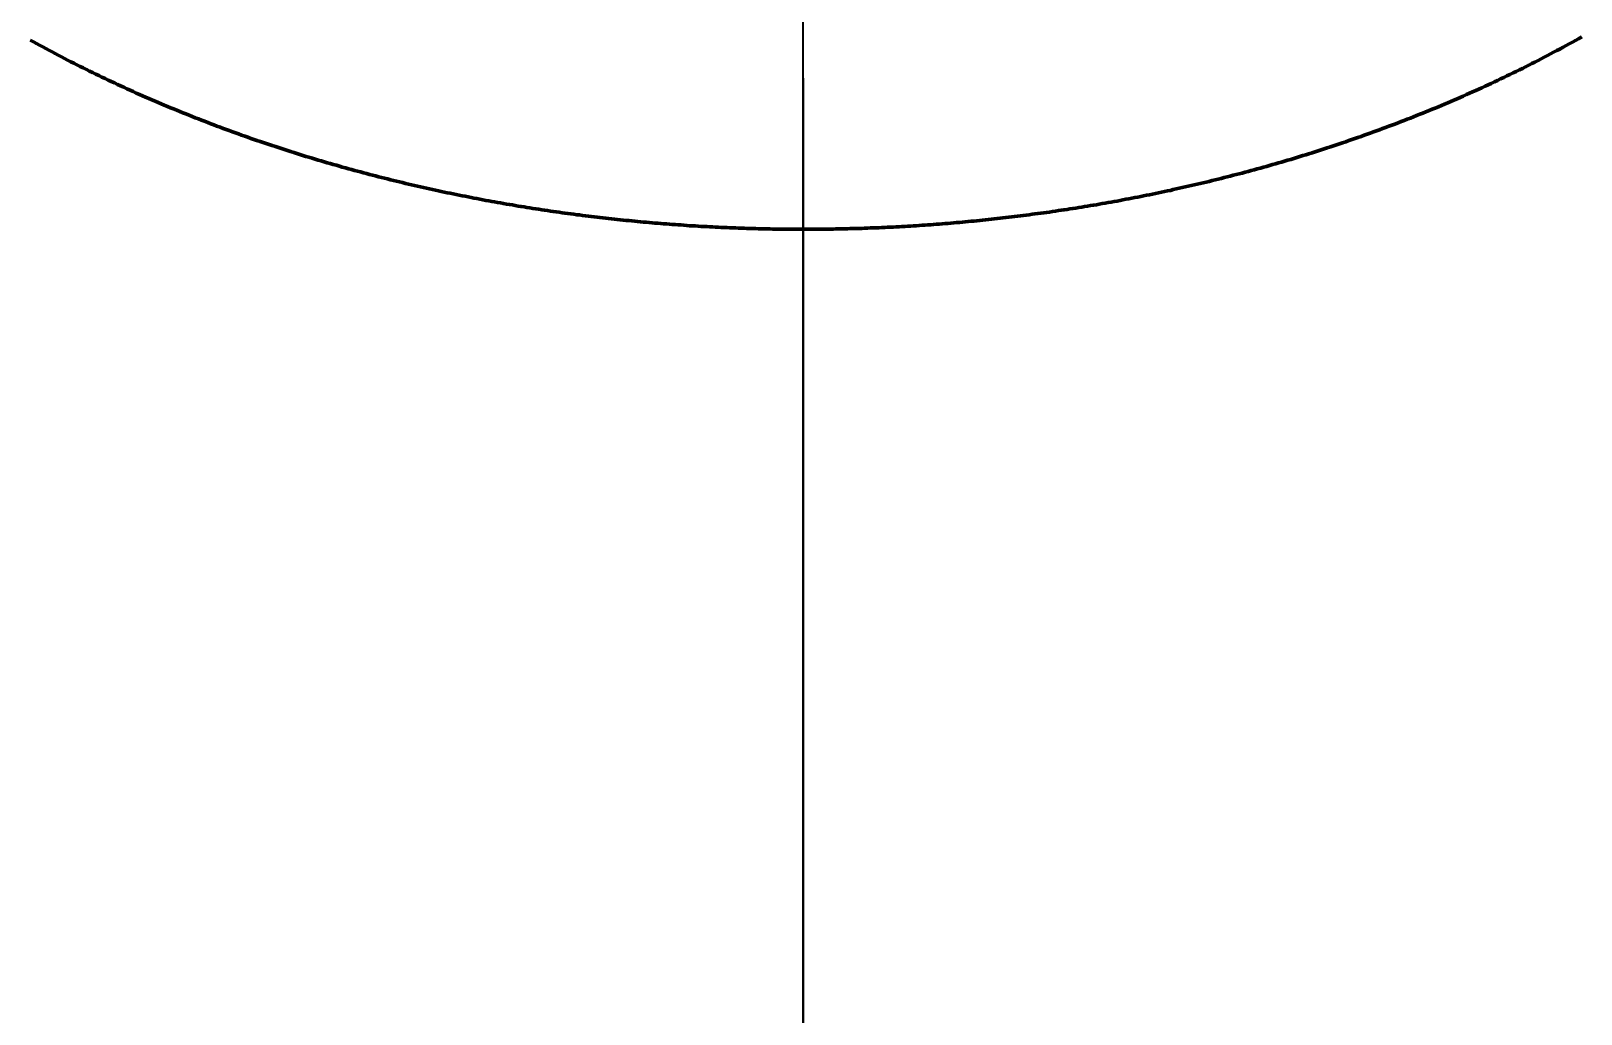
# Model space of a CAD drawing. Header units: millimetres. Extents: x 0 to 1682, y 0 to 1188.
# Drawn here: x 1149.33 to 1165.44, y 762.21 to 772.42 of the extents above; entities that cross this region are included whole.
import ezdxf

# ---------------------------------------------------------------- set-up
doc = ezdxf.new("R2010")
doc.units = ezdxf.units.MM
doc.linetypes.add('ACAD_ISO10W100', pattern=[18, 12, -3, 0, -3])
doc.layers.get('Defpoints').update_dxf_attribs({"lineweight": 50})
for name, color, linetype, lineweight in [('中心线', 20, 'ACAD_ISO10W100', 25), ('尺寸', 7, 'Continuous', 25), ('粗实线', 7, 'Continuous', 50)]:
    doc.layers.add(name, color=color, linetype=linetype, lineweight=lineweight)
doc.styles.add('gbeitc', font='gbeitc.shx', dxfattribs={"bigfont": 'gbcbig.shx'})
doc.dimstyles.new('gbeitc', dxfattribs={"dimtxt": 5, "dimasz": 3.125, "dimexe": 1.25, "dimexo": 0.625, "dimtad": 1, "dimdec": 0, "dimdsep": 46, "dimtxsty": 'gbeitc', "dimcen": 2.5, "dimadec": 0, "dimazin": 0, "dimtfac": 1, "dimtdec": 3, "dimtmove": 0, "dimatfit": 3, "dimfxl": 1, "dimarcsym": 0})

# ---------------------------------------------------------------- blocks, each defined once
blk = doc.blocks.new('*D8')
at = {"layer": 'Defpoints', "color": 0, "lineweight": 25, "transparency": 16777216}
for p in [(967.352, 871.547), (1399.352, 871.547), (1399.352, 642.292)]:
    blk.add_point(p, dxfattribs=at)
at = {"layer": '尺寸', "color": 0, "lineweight": -2, "transparency": 16777216}
for p, q in [((967.352, 870.922), (967.352, 641.042)), ((1399.352, 870.922), (1399.352, 641.042)), ((970.477, 642.292), (1396.227, 642.292))]:
    blk.add_line(p, q, dxfattribs=at)
at = {"layer": '尺寸', "color": 0, "lineweight": 25, "transparency": 16777216}
for points in [[(970.477, 642.812), (970.477, 641.771), (967.352, 642.292)], [(1396.227, 642.812), (1396.227, 641.771), (1399.352, 642.292)]]:
    blk.add_solid(points, dxfattribs=at)
at = {"layer": '尺寸', "color": 0, "transparency": 16777216, "insert": (1183.352, 646.417), "char_height": 7, "attachment_point": 5, "style": 'gbeitc'}
blk.add_mtext('432', dxfattribs=at)

msp = doc.modelspace()

# ---------------------------------------------------------------- linework, layer by layer
at = {"layer": '中心线'}
for p, q in [((1157.352, 1043.433), (1157.352, 677.292)), ((1157.352, 742.758), (1157.352, 802.871))]:
    msp.add_line(p, q, dxfattribs=at)
at = {"layer": '粗实线'}
msp.add_lwpolyline([(1149.318, 772.33), (1149.351, 772.312), (1149.383, 772.294), (1149.415, 772.277), (1149.448, 772.259), (1149.48, 772.241), (1149.513, 772.224), (1149.545, 772.207), (1149.577, 772.19), (1149.61, 772.173), (1149.642, 772.156), (1149.675, 772.139), (1149.707, 772.122), (1149.74, 772.105), (1149.772, 772.089), (1149.804, 772.073), (1149.837, 772.056), (1149.869, 772.04), (1149.902, 772.024), (1149.934, 772.008), (1149.967, 771.992), (1149.999, 771.976), (1150.032, 771.961), (1150.064, 771.945), (1150.096, 771.93), (1150.129, 771.914), (1150.161, 771.899), (1150.194, 771.884), (1150.226, 771.869), (1150.258, 771.854), (1150.291, 771.839), (1150.323, 771.824), (1150.356, 771.809), (1150.388, 771.795), (1150.42, 771.78), (1150.453, 771.766), (1150.485, 771.752), (1150.517, 771.737), (1150.55, 771.723), (1150.582, 771.709), (1150.615, 771.695), (1150.647, 771.682), (1150.679, 771.668), (1150.711, 771.654), (1150.744, 771.641), (1150.776, 771.627), (1150.808, 771.614), (1150.841, 771.601), (1150.873, 771.588), (1150.905, 771.575), (1150.937, 771.562), (1150.97, 771.549), (1151.002, 771.536), (1151.034, 771.523), (1151.066, 771.511), (1151.098, 771.498), (1151.13, 771.486), (1151.163, 771.473), (1151.195, 771.461), (1151.227, 771.449), (1151.259, 771.437), (1151.291, 771.425), (1151.323, 771.413), (1151.355, 771.401), (1151.387, 771.389), (1151.419, 771.378), (1151.451, 771.366), (1151.483, 771.355), (1151.515, 771.343), (1151.547, 771.332), (1151.579, 771.321), (1151.611, 771.309), (1151.643, 771.298), (1151.675, 771.287), (1151.707, 771.276), (1151.739, 771.266), (1151.771, 771.255), (1151.803, 771.244), (1151.834, 771.234), (1151.866, 771.223), (1151.898, 771.213), (1151.93, 771.202), (1151.962, 771.192), (1151.993, 771.182), (1152.025, 771.172), (1152.057, 771.162), (1152.089, 771.152), (1152.12, 771.142), (1152.152, 771.132), (1152.184, 771.122), (1152.215, 771.113), (1152.247, 771.103), (1152.279, 771.093), (1152.31, 771.084), (1152.342, 771.075), (1152.373, 771.065), (1152.405, 771.056), (1152.436, 771.047), (1152.468, 771.038), (1152.5, 771.029), (1152.531, 771.02), (1152.562, 771.011), (1152.594, 771.002), (1152.625, 770.994), (1152.657, 770.985), (1152.688, 770.976), (1152.72, 770.968), (1152.751, 770.96), (1152.782, 770.951), (1152.814, 770.943), (1152.845, 770.935), (1152.876, 770.927), (1152.907, 770.918), (1152.939, 770.91), (1152.97, 770.902), (1153.001, 770.895), (1153.032, 770.887), (1153.064, 770.879), (1153.095, 770.871), (1153.126, 770.864), (1153.157, 770.856), (1153.188, 770.849), (1153.219, 770.841), (1153.25, 770.834), (1153.282, 770.827), (1153.313, 770.82), (1153.344, 770.812), (1153.375, 770.805), (1153.406, 770.798), (1153.437, 770.791), (1153.468, 770.784), (1153.499, 770.778), (1153.53, 770.771), (1153.561, 770.764), (1153.591, 770.758), (1153.622, 770.751), (1153.653, 770.744), (1153.684, 770.738), (1153.715, 770.732), (1153.746, 770.725), (1153.777, 770.719), (1153.807, 770.713), (1153.838, 770.707), (1153.869, 770.701), (1153.9, 770.695), (1153.93, 770.689), (1153.961, 770.683), (1153.992, 770.677), (1154.023, 770.671), (1154.053, 770.665), (1154.084, 770.66), (1154.115, 770.654), (1154.145, 770.649), (1154.176, 770.643), (1154.207, 770.638), (1154.237, 770.632), (1154.268, 770.627), (1154.298, 770.622), (1154.329, 770.617), (1154.359, 770.611), (1154.39, 770.606), (1154.42, 770.601), (1154.451, 770.596), (1154.481, 770.591), (1154.512, 770.587), (1154.542, 770.582), (1154.573, 770.577), (1154.603, 770.572), (1154.634, 770.568), (1154.664, 770.563), (1154.694, 770.559), (1154.725, 770.554), (1154.755, 770.55), (1154.785, 770.545), (1154.816, 770.541), (1154.846, 770.537), (1154.876, 770.533), (1154.907, 770.529), (1154.937, 770.524), (1154.967, 770.52), (1154.998, 770.516), (1155.028, 770.513), (1155.058, 770.509), (1155.088, 770.505), (1155.119, 770.501), (1155.149, 770.497), (1155.179, 770.494), (1155.209, 770.49), (1155.239, 770.487), (1155.27, 770.483), (1155.3, 770.48), (1155.33, 770.476), (1155.36, 770.473), (1155.39, 770.47), (1155.42, 770.467), (1155.45, 770.463), (1155.48, 770.46), (1155.511, 770.457), (1155.541, 770.454), (1155.571, 770.451), (1155.601, 770.448), (1155.631, 770.445), (1155.661, 770.443), (1155.691, 770.44), (1155.721, 770.437), (1155.751, 770.434), (1155.781, 770.432), (1155.811, 770.429), (1155.841, 770.427), (1155.871, 770.424), (1155.901, 770.422), (1155.931, 770.42), (1155.961, 770.417), (1155.991, 770.415), (1156.021, 770.413), (1156.051, 770.411), (1156.081, 770.409), (1156.111, 770.406), (1156.141, 770.404), (1156.17, 770.402), (1156.2, 770.401), (1156.23, 770.399), (1156.26, 770.397), (1156.29, 770.395), (1156.32, 770.393), (1156.35, 770.392), (1156.38, 770.39), (1156.41, 770.389), (1156.44, 770.387), (1156.469, 770.386), (1156.499, 770.384), (1156.529, 770.383), (1156.559, 770.382), (1156.589, 770.38), (1156.619, 770.379), (1156.648, 770.378), (1156.678, 770.377), (1156.708, 770.376), (1156.738, 770.375), (1156.768, 770.374), (1156.798, 770.373), (1156.827, 770.372), (1156.857, 770.371), (1156.887, 770.37), (1156.917, 770.37), (1156.947, 770.369), (1156.977, 770.368), (1157.006, 770.368), (1157.036, 770.367), (1157.066, 770.367), (1157.096, 770.366), (1157.126, 770.366), (1157.155, 770.365), (1157.185, 770.365), (1157.215, 770.365), (1157.245, 770.365), (1157.275, 770.365), (1157.304, 770.364), (1157.334, 770.364), (1157.364, 770.364), (1157.394, 770.364), (1157.424, 770.365), (1157.453, 770.365), (1157.483, 770.365), (1157.513, 770.365), (1157.543, 770.365), (1157.572, 770.366), (1157.602, 770.366), (1157.632, 770.367), (1157.662, 770.367), (1157.692, 770.368), (1157.722, 770.368), (1157.751, 770.369), (1157.781, 770.369), (1157.811, 770.37), (1157.841, 770.371), (1157.871, 770.372), (1157.9, 770.373), (1157.93, 770.373), (1157.96, 770.374), (1157.99, 770.375), (1158.02, 770.377), (1158.05, 770.378), (1158.079, 770.379), (1158.109, 770.38), (1158.139, 770.381), (1158.169, 770.383), (1158.199, 770.384), (1158.229, 770.385), (1158.259, 770.387), (1158.288, 770.388), (1158.318, 770.39), (1158.348, 770.391), (1158.378, 770.393), (1158.408, 770.395), (1158.438, 770.397), (1158.468, 770.398), (1158.498, 770.4), (1158.528, 770.402), (1158.557, 770.404), (1158.587, 770.406), (1158.617, 770.408), (1158.647, 770.41), (1158.677, 770.412), (1158.707, 770.414), (1158.737, 770.417), (1158.767, 770.419), (1158.797, 770.421), (1158.827, 770.424), (1158.857, 770.426), (1158.887, 770.429), (1158.917, 770.431), (1158.947, 770.434), (1158.977, 770.436), (1159.007, 770.439), (1159.037, 770.442), (1159.067, 770.445), (1159.097, 770.448), (1159.127, 770.45), (1159.157, 770.453), (1159.187, 770.456), (1159.217, 770.46), (1159.248, 770.463), (1159.278, 770.466), (1159.308, 770.469), (1159.338, 770.472), (1159.368, 770.476), (1159.398, 770.479), (1159.428, 770.482), (1159.459, 770.486), (1159.489, 770.489), (1159.519, 770.493), (1159.549, 770.497), (1159.579, 770.5), (1159.61, 770.504), (1159.64, 770.508), (1159.67, 770.512), (1159.7, 770.516), (1159.731, 770.52), (1159.761, 770.524), (1159.791, 770.528), (1159.821, 770.532), (1159.852, 770.536), (1159.882, 770.54), (1159.912, 770.544), (1159.943, 770.549), (1159.973, 770.553), (1160.004, 770.558), (1160.034, 770.562), (1160.064, 770.567), (1160.095, 770.571), (1160.125, 770.576), (1160.156, 770.581), (1160.186, 770.585), (1160.216, 770.59), (1160.247, 770.595), (1160.277, 770.6), (1160.308, 770.605), (1160.339, 770.61), (1160.369, 770.615), (1160.4, 770.62), (1160.43, 770.626), (1160.461, 770.631), (1160.491, 770.636), (1160.522, 770.642), (1160.553, 770.647), (1160.583, 770.653), (1160.614, 770.658), (1160.645, 770.664), (1160.675, 770.67), (1160.706, 770.676), (1160.737, 770.681), (1160.767, 770.687), (1160.798, 770.693), (1160.829, 770.699), (1160.86, 770.705), (1160.89, 770.711), (1160.921, 770.718), (1160.952, 770.724), (1160.983, 770.73), (1161.014, 770.736), (1161.045, 770.743), (1161.075, 770.749), (1161.106, 770.756), (1161.137, 770.763), (1161.168, 770.769), (1161.199, 770.776), (1161.23, 770.783), (1161.261, 770.79), (1161.292, 770.797), (1161.323, 770.804), (1161.354, 770.811), (1161.385, 770.818), (1161.416, 770.825), (1161.447, 770.832), (1161.478, 770.84), (1161.509, 770.847), (1161.541, 770.855), (1161.572, 770.862), (1161.603, 770.87), (1161.634, 770.877), (1161.665, 770.885), (1161.696, 770.893), (1161.728, 770.901), (1161.759, 770.909), (1161.79, 770.917), (1161.821, 770.925), (1161.853, 770.933), (1161.884, 770.941), (1161.915, 770.949), (1161.947, 770.958), (1161.978, 770.966), (1162.009, 770.974), (1162.041, 770.983), (1162.072, 770.992), (1162.104, 771), (1162.135, 771.009), (1162.167, 771.018), (1162.198, 771.027), (1162.23, 771.036), (1162.261, 771.045), (1162.293, 771.054), (1162.324, 771.063), (1162.356, 771.072), (1162.387, 771.082), (1162.419, 771.091), (1162.451, 771.101), (1162.482, 771.11), (1162.514, 771.12), (1162.546, 771.13), (1162.577, 771.139), (1162.609, 771.149), (1162.641, 771.159), (1162.672, 771.169), (1162.704, 771.179), (1162.736, 771.19), (1162.768, 771.2), (1162.799, 771.21), (1162.831, 771.221), (1162.863, 771.231), (1162.895, 771.242), (1162.927, 771.252), (1162.959, 771.263), (1162.991, 771.274), (1163.022, 771.285), (1163.054, 771.296), (1163.086, 771.307), (1163.118, 771.318), (1163.15, 771.329), (1163.182, 771.341), (1163.214, 771.352), (1163.246, 771.363), (1163.278, 771.375), (1163.31, 771.387), (1163.342, 771.398), (1163.374, 771.41), (1163.406, 771.422), (1163.439, 771.434), (1163.471, 771.446), (1163.503, 771.458), (1163.535, 771.47), (1163.567, 771.483), (1163.599, 771.495), (1163.631, 771.508), (1163.664, 771.52), (1163.696, 771.533), (1163.728, 771.546), (1163.76, 771.559), (1163.792, 771.572), (1163.825, 771.585), (1163.857, 771.598), (1163.889, 771.611), (1163.921, 771.624), (1163.954, 771.638), (1163.986, 771.651), (1164.018, 771.665), (1164.051, 771.679), (1164.083, 771.692), (1164.115, 771.706), (1164.148, 771.72), (1164.18, 771.734), (1164.212, 771.748), (1164.245, 771.763), (1164.277, 771.777), (1164.309, 771.791), (1164.342, 771.806), (1164.374, 771.821), (1164.407, 771.835), (1164.439, 771.85), (1164.471, 771.865), (1164.504, 771.88), (1164.536, 771.895), (1164.569, 771.911), (1164.601, 771.926), (1164.633, 771.941), (1164.666, 771.957), (1164.698, 771.973), (1164.731, 771.988), (1164.763, 772.004), (1164.796, 772.02), (1164.828, 772.036), (1164.86, 772.052), (1164.893, 772.069), (1164.925, 772.085), (1164.958, 772.102), (1164.99, 772.118), (1165.023, 772.135), (1165.055, 772.152), (1165.088, 772.169), (1165.12, 772.186), (1165.152, 772.203), (1165.185, 772.22), (1165.217, 772.237), (1165.25, 772.255), (1165.282, 772.272), (1165.314, 772.29), (1165.347, 772.308), (1165.379, 772.326), (1165.412, 772.344), (1165.444, 772.362)], dxfattribs=at)

# ---------------------------------------------------------------- dimensions: what is measured, and where the dimension line sits
at = {"layer": '尺寸'}
dim = msp.add_linear_dim(base=(1399.352, 642.292), p1=(967.352, 871.547), p2=(1399.352, 871.547), text='432', dimstyle='gbeitc', override={"dimtxt": 7, "dimpost": '<>'}, dxfattribs=at)
dim.commit()
dim.dimension.update_dxf_attribs({"geometry": '*D8', "text_midpoint": (1183.352, 646.417)})

doc.saveas('drawing.dxf')
